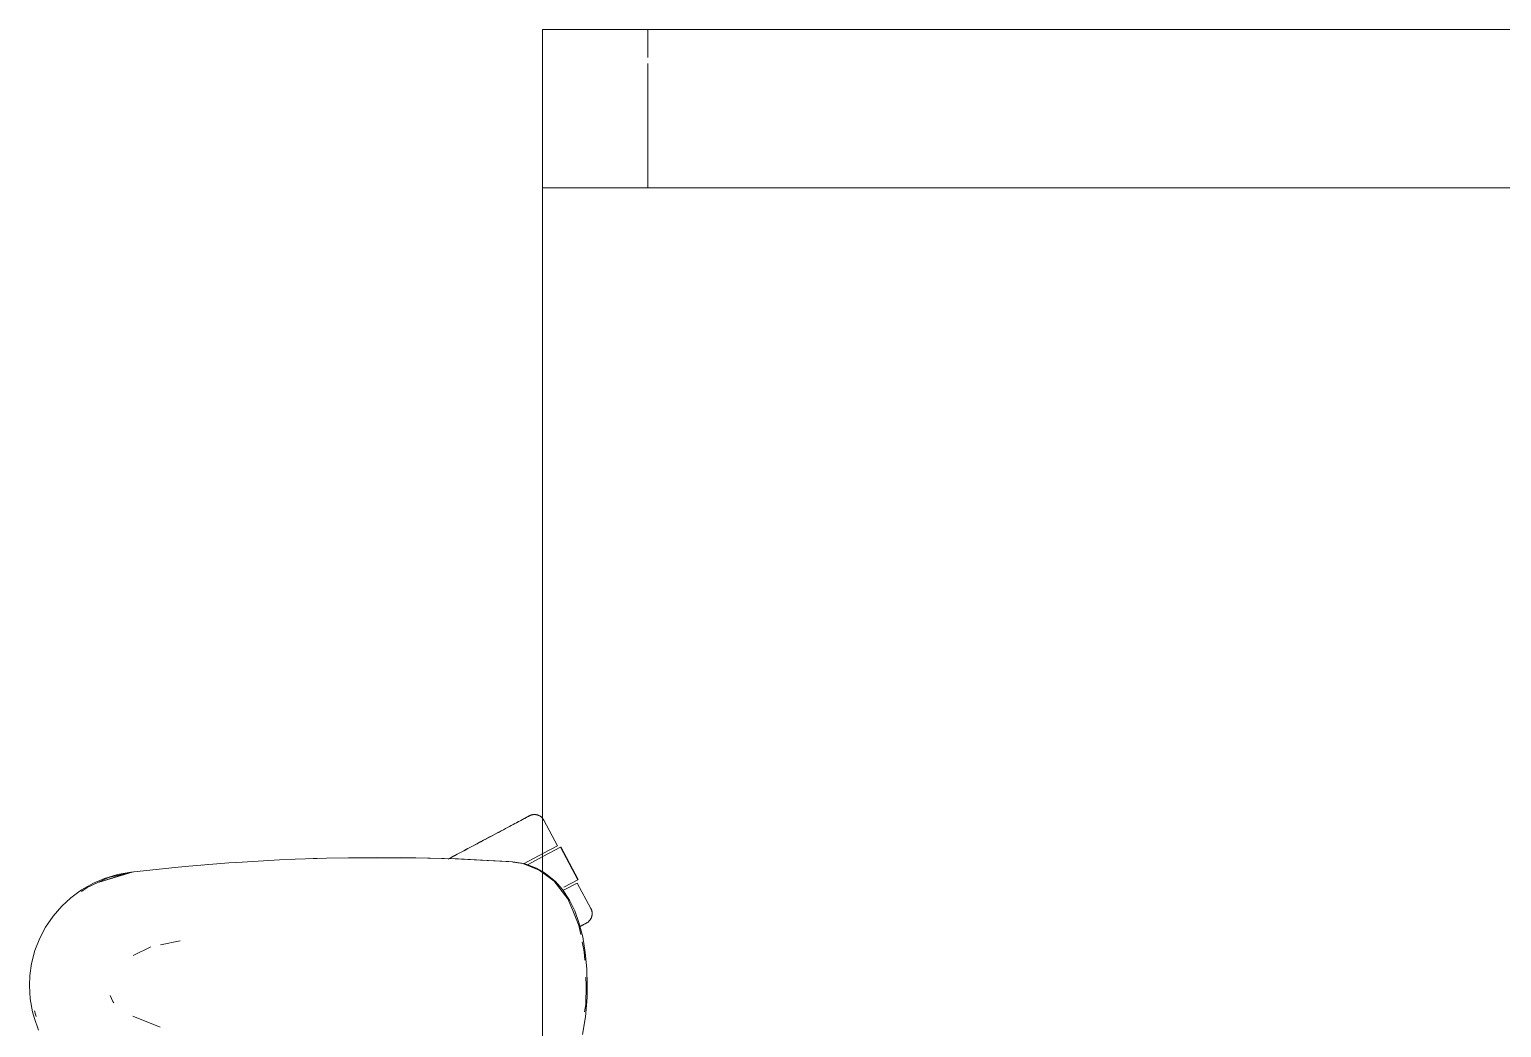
# Model space of a CAD drawing. Header units: millimetres. Extents: x 155927 to 317870, y -36033 to 97293.
# Drawn here: x 184124 to 184682, y 11808 to 12186 of the extents above; entities that cross this region are included whole.
import ezdxf

# ---------------------------------------------------------------- set-up
doc = ezdxf.new("R2010")
doc.units = ezdxf.units.MM
doc.header["$MEASUREMENT"] = 0
doc.layers.add('G-IMPT', color=8, linetype='CONTINUOUS', lineweight=9)
doc.layers.add('I-FURN', color=8, linetype='CONTINUOUS', lineweight=9)

msp = doc.modelspace()

# ---------------------------------------------------------------- linework, layer by layer
at = {"layer": 'G-IMPT'}
for p, q in [((184180.77, 11868.47), (184162.85, 11866.57)), ((184184.9, 11868.82), (184180.77, 11868.47)), ((184199.96, 11870.07), (184184.9, 11868.82)), ((184191.78, 11869.42), (184190.1, 11869.25)), ((184199.96, 11870.07), (184205.05, 11870.39)), ((184205.05, 11870.39), (184219.19, 11871.2)), ((184225.21, 11871.46), (184219.19, 11871.2)), ((184225.21, 11871.46), (184236.97, 11871.85)), ((184230.1, 11871.6), (184232.03, 11871.71)), ((184232.03, 11871.71), (184233.53, 11871.72)), ((184245.39, 11872.01), (184236.97, 11871.85)), ((184245.39, 11872.01), (184256.18, 11872.1)), ((184245.39, 11872.01), (184265.57, 11872.06)), ((184245.39, 11872.01), (184275.41, 11871.9)), ((184275.41, 11871.9), (184256.18, 11872.1)), ((184265.08, 11872.01), (184267.61, 11872.04)), ((184265.57, 11872.06), (184275.41, 11871.9)), ((184265.57, 11872.06), (184286.97, 11871.55)), ((184265.57, 11872.06), (184285.76, 11871.59)), ((184267.61, 11872.04), (184269.52, 11871.97)), ((184275.41, 11871.9), (184286.97, 11871.55)), ((184286.97, 11871.55), (184285.76, 11871.59)), ((184285.76, 11871.59), (184307.54, 11870.5)), ((184285.76, 11871.59), (184305.94, 11870.62)), ((184286.97, 11871.55), (184307.54, 11870.5)), ((184307.54, 11870.5), (184305.94, 11870.62)), ((184307.54, 11870.5), (184309.19, 11870.25)), ((184311.41, 11869.79), (184307.56, 11870.37)), ((184311.59, 11869.81), (184309.19, 11870.25)), ((184311.41, 11869.79), (184317.6, 11867.38)), ((184311.59, 11869.81), (184312.93, 11869.44)), ((184316.57, 11868.05), (184312.93, 11869.44)), ((184316.57, 11868.05), (184318.81, 11866.77)), ((184148.7, 11862.4), (184144.26, 11859.88)), ((184154.39, 11864.52), (184146.33, 11860.79)), ((184148.7, 11862.4), (184152.94, 11864.21)), ((184163.36, 11866.57), (184150.9, 11862.74)), ((184150.9, 11862.74), (184160.05, 11865.65)), ((184152.94, 11864.21), (184157.8, 11865.67)), ((184154.39, 11864.52), (184162.8, 11866.44)), ((184162.85, 11866.57), (184157.8, 11865.67)), ((184163.36, 11866.57), (184160.05, 11865.65)), ((184317.6, 11867.38), (184318.81, 11866.48)), ((184318.81, 11866.77), (184320.01, 11866.09)), ((184318.81, 11866.48), (184323.23, 11863.21)), ((184320.01, 11866.09), (184323.75, 11863.01)), ((184323.23, 11863.21), (184328.45, 11856.42)), ((184326.42, 11859.97), (184323.75, 11863.01)), ((184140.18, 11856.89), (184136.74, 11853.72)), ((184140.18, 11856.89), (184144.26, 11859.88)), ((184144.22, 11859.19), (184146.33, 11860.79)), ((184329.07, 11855.93), (184326.42, 11859.97)), ((184133.42, 11849.89), (184136.74, 11853.72)), ((184328.45, 11856.42), (184330.29, 11852.03)), ((184329.07, 11855.93), (184331.05, 11851.85)), ((184332.61, 11846.4), (184330.29, 11852.03)), ((184332.64, 11847.52), (184331.05, 11851.85)), ((184130.59, 11845.72), (184128.4, 11841.56)), ((184130.59, 11845.72), (184133.42, 11849.89)), ((184332.61, 11846.4), (184333.32, 11842.94)), ((184332.64, 11847.52), (184334.07, 11842.04)), ((184128.4, 11841.56), (184126.56, 11836.85)), ((184181.56, 11840.6), (184174.13, 11839.03)), ((184333.88, 11840.19), (184334.65, 11836.44)), ((184335.07, 11836.11), (184334.07, 11842.04)), ((184125.3, 11831.98), (184126.56, 11836.85)), ((184163.73, 11835), (184170.51, 11838.26)), ((184334.65, 11836.44), (184334.85, 11833.24)), ((184335.07, 11836.11), (184335.63, 11829.96)), ((184125.3, 11831.98), (184124.66, 11827.47)), ((184335.81, 11823.62), (184335.63, 11829.96)), ((184124.48, 11823.62), (184124.66, 11827.47)), ((184124.48, 11823.62), (184124.78, 11818.58)), ((184335.21, 11816.45), (184335.44, 11823.62)), ((184335.25, 11826.73), (184335.44, 11823.62)), ((184335.72, 11819.11), (184335.81, 11823.62)), ((184124.78, 11818.58), (184125.66, 11813.63)), ((184155.1, 11819.79), (184156.11, 11817.57)), ((184156.11, 11817.57), (184156.41, 11817.12)), ((184335.72, 11819.11), (184335.15, 11811.79)), ((184125.66, 11813.63), (184126.22, 11811.5)), ((184127.02, 11811.94), (184126.4, 11813.97)), ((184174.06, 11807.9), (184163.64, 11812.04)), ((184335.21, 11816.45), (184334.82, 11813.67)), ((184127.93, 11806.73), (184126.22, 11811.5)), ((184334.03, 11805.03), (184335.15, 11811.79))]:
    msp.add_line(p, q, dxfattribs=at)
at = {"layer": 'I-FURN'}
for p, q in [((185118.81, 12185.82), (184318.81, 12185.82)), ((184318.81, 12185.82), (184318.81, 10785.82)), ((184318.81, 10785.82), (184318.81, 12185.82)), ((184318.81, 12185.82), (185118.81, 12185.82)), ((184318.81, 12185.82), (184753.81, 12185.82)), ((184358.81, 12185.82), (184318.81, 12185.82)), ((184318.81, 12185.82), (184318.81, 12125.82)), ((184318.81, 12125.82), (184318.81, 12185.82)), ((185878.81, 12185.82), (184358.81, 12185.82)), ((184358.81, 12175.24), (184358.81, 12185.82)), ((184358.81, 12175.24), (184358.81, 12185.82)), ((184358.81, 12125.82), (184358.81, 12172.92)), ((184358.81, 12125.82), (184358.81, 12172.92)), ((184318.81, 12125.82), (184358.81, 12125.82)), ((184753.81, 12125.82), (184318.81, 12125.82)), ((184358.81, 12125.82), (185878.81, 12125.82)), ((184307.68, 11884.6), (184307.01, 11884.24)), ((184308.33, 11884.94), (184307.68, 11884.6)), ((184308.95, 11885.27), (184308.33, 11884.94)), ((184309.53, 11885.58), (184308.95, 11885.27)), ((184309.22, 11885.41), (184309.79, 11885.72)), ((184310.08, 11885.87), (184309.53, 11885.58)), ((184309.79, 11885.72), (184310.33, 11886)), ((184310.6, 11886.15), (184310.08, 11885.87)), ((184310.33, 11886), (184310.83, 11886.27)), ((184311.08, 11886.4), (184310.6, 11886.15)), ((184310.83, 11886.27), (184311.29, 11886.52)), ((184311.53, 11886.64), (184311.08, 11886.4)), ((184311.29, 11886.52), (184311.72, 11886.74)), ((184311.94, 11886.86), (184311.53, 11886.64)), ((184311.72, 11886.74), (184312.12, 11886.95)), ((184312.31, 11887.06), (184311.94, 11886.86)), ((184312.12, 11886.95), (184312.47, 11887.14)), ((184312.65, 11887.24), (184312.31, 11887.06)), ((184312.47, 11887.14), (184312.79, 11887.31)), ((184312.94, 11887.39), (184312.65, 11887.24)), ((184312.79, 11887.31), (184313.07, 11887.46)), ((184313.2, 11887.53), (184312.94, 11887.39)), ((184313.07, 11887.46), (184313.31, 11887.59)), ((184313.42, 11887.65), (184313.2, 11887.53)), ((184313.31, 11887.59), (184313.51, 11887.7)), ((184313.6, 11887.74), (184313.42, 11887.65)), ((184313.51, 11887.7), (184313.67, 11887.78)), ((184313.74, 11887.82), (184313.6, 11887.74)), ((184313.67, 11887.78), (184313.79, 11887.85)), ((184313.84, 11887.87), (184313.74, 11887.82)), ((184313.79, 11887.85), (184313.88, 11887.89)), ((184313.9, 11887.9), (184313.84, 11887.87)), ((184313.88, 11887.89), (184313.92, 11887.91)), ((184313.92, 11887.91), (184313.9, 11887.9)), ((184313.92, 11887.91), (184314.07, 11887.99)), ((184313.92, 11887.91), (184313.92, 11887.91)), ((184314.07, 11887.99), (184314.21, 11888.05)), ((184314.21, 11888.05), (184314.36, 11888.12)), ((184314.36, 11888.12), (184314.51, 11888.17)), ((184314.51, 11888.17), (184314.67, 11888.22)), ((184314.67, 11888.22), (184314.82, 11888.26)), ((184314.82, 11888.26), (184314.98, 11888.3)), ((184314.98, 11888.3), (184315.14, 11888.33)), ((184315.14, 11888.33), (184315.3, 11888.35)), ((184315.3, 11888.35), (184315.46, 11888.37)), ((184315.46, 11888.37), (184315.62, 11888.38)), ((184315.62, 11888.38), (184315.78, 11888.39)), ((184315.78, 11888.39), (184315.94, 11888.38)), ((184315.94, 11888.38), (184316.1, 11888.38)), ((184316.1, 11888.38), (184316.26, 11888.36)), ((184316.26, 11888.36), (184316.42, 11888.34)), ((184316.42, 11888.34), (184316.58, 11888.31)), ((184316.58, 11888.31), (184316.74, 11888.28)), ((184316.74, 11888.28), (184316.9, 11888.24)), ((184316.9, 11888.24), (184317.05, 11888.19)), ((184317.05, 11888.19), (184317.2, 11888.14)), ((184317.2, 11888.14), (184317.35, 11888.08)), ((184317.35, 11888.08), (184317.5, 11888.02)), ((184317.5, 11888.02), (184317.65, 11887.95)), ((184317.65, 11887.95), (184317.79, 11887.87)), ((184317.79, 11887.87), (184317.93, 11887.79)), ((184317.93, 11887.79), (184318.06, 11887.7)), ((184318.06, 11887.7), (184318.19, 11887.61)), ((184318.19, 11887.61), (184318.32, 11887.51)), ((184318.32, 11887.51), (184318.45, 11887.41)), ((184318.45, 11887.41), (184318.57, 11887.3)), ((184318.57, 11887.3), (184318.68, 11887.19)), ((184318.68, 11887.19), (184318.79, 11887.07)), ((184318.79, 11887.07), (184318.9, 11886.95)), ((184318.9, 11886.95), (184319, 11886.83)), ((184319, 11886.83), (184319.1, 11886.7)), ((184319.1, 11886.7), (184319.19, 11886.56)), ((184319.19, 11886.56), (184319.27, 11886.43)), ((184319.27, 11886.43), (184319.35, 11886.29)), ((184319.35, 11886.29), (184319.37, 11886.25)), ((184324.52, 11876.56), (184319.37, 11886.25)), ((184296.95, 11878.89), (184295.99, 11878.38)), ((184296.44, 11878.62), (184297.39, 11879.12)), ((184297.9, 11879.39), (184296.95, 11878.89)), ((184297.39, 11879.12), (184298.32, 11879.62)), ((184298.82, 11879.89), (184297.9, 11879.39)), ((184298.32, 11879.62), (184299.25, 11880.11)), ((184299.74, 11880.37), (184298.82, 11879.89)), ((184299.25, 11880.11), (184300.15, 11880.59)), ((184300.63, 11880.85), (184299.74, 11880.37)), ((184300.15, 11880.59), (184301.04, 11881.06)), ((184301.51, 11881.32), (184300.63, 11880.85)), ((184301.04, 11881.06), (184301.91, 11881.53)), ((184302.37, 11881.77), (184301.51, 11881.32)), ((184301.91, 11881.53), (184302.76, 11881.98)), ((184303.2, 11882.21), (184302.37, 11881.77)), ((184304.02, 11882.65), (184303.2, 11882.21)), ((184304.8, 11883.07), (184304.02, 11882.65)), ((184305.56, 11883.47), (184304.8, 11883.07)), ((184306.3, 11883.86), (184305.56, 11883.47)), ((184307.01, 11884.24), (184306.3, 11883.86)), ((184285.51, 11872.81), (184286.51, 11873.34)), ((184287.05, 11873.62), (184286.05, 11873.09)), ((184286.51, 11873.34), (184287.51, 11873.87)), ((184288.05, 11874.16), (184287.05, 11873.62)), ((184287.51, 11873.87), (184288.52, 11874.4)), ((184289.06, 11874.69), (184288.05, 11874.16)), ((184288.52, 11874.4), (184289.52, 11874.94)), ((184290.06, 11875.23), (184289.06, 11874.69)), ((184289.52, 11874.94), (184290.52, 11875.47)), ((184291.07, 11875.76), (184290.06, 11875.23)), ((184290.52, 11875.47), (184291.53, 11876.01)), ((184292.07, 11876.29), (184291.07, 11875.76)), ((184291.53, 11876.01), (184292.52, 11876.54)), ((184293.06, 11876.82), (184292.07, 11876.29)), ((184292.52, 11876.54), (184293.51, 11877.06)), ((184294.05, 11877.35), (184293.06, 11876.82)), ((184293.51, 11877.06), (184294.5, 11877.59)), ((184295.03, 11877.87), (184294.05, 11877.35)), ((184294.5, 11877.59), (184295.47, 11878.1)), ((184295.99, 11878.38), (184295.03, 11877.87)), ((184295.47, 11878.1), (184296.44, 11878.62)), ((184319.24, 11873.75), (184311.86, 11869.83)), ((184318.95, 11872.47), (184325.65, 11876.03)), ((184324.52, 11876.56), (184319.24, 11873.75)), ((184325.65, 11876.03), (184332.22, 11863.67)), ((184332.39, 11863.76), (184325.82, 11876.12)), ((184284.06, 11872.04), (184283.08, 11871.51)), ((184283.53, 11871.75), (184284.51, 11872.28)), ((184285.05, 11872.56), (184284.06, 11872.04)), ((184284.51, 11872.28), (184285.51, 11872.81)), ((184286.05, 11873.09), (184285.05, 11872.56)), ((184313.14, 11869.38), (184318.95, 11872.47)), ((184332.04, 11862.44), (184326.84, 11859.68)), ((184332.22, 11863.67), (184326.93, 11860.85)), ((184337.19, 11852.75), (184332.04, 11862.44)), ((184337.19, 11852.75), (184337.26, 11852.61)), ((184337.26, 11852.61), (184337.33, 11852.46)), ((184337.33, 11852.46), (184337.39, 11852.31)), ((184337.39, 11852.31), (184337.44, 11852.16)), ((184337.44, 11852.16), (184337.49, 11852.01)), ((184337.49, 11852.01), (184337.53, 11851.85)), ((184337.53, 11851.85), (184337.57, 11851.69)), ((184337.57, 11851.69), (184337.6, 11851.53)), ((184337.6, 11851.53), (184337.62, 11851.37)), ((184337.62, 11851.37), (184337.64, 11851.21)), ((184337.64, 11851.21), (184337.65, 11851.05)), ((184337.65, 11851.05), (184337.66, 11850.89)), ((184337.66, 11850.89), (184337.66, 11850.73)), ((184332.89, 11845.9), (184333.32, 11846.13)), ((184333.54, 11846.24), (184333.13, 11846.03)), ((184333.32, 11846.13), (184333.71, 11846.34)), ((184333.91, 11846.44), (184333.54, 11846.24)), ((184333.71, 11846.34), (184334.07, 11846.53)), ((184334.24, 11846.62), (184333.91, 11846.44)), ((184334.07, 11846.53), (184334.38, 11846.7)), ((184334.54, 11846.78), (184334.24, 11846.62)), ((184334.38, 11846.7), (184334.66, 11846.84)), ((184334.8, 11846.92), (184334.54, 11846.78)), ((184334.66, 11846.84), (184334.9, 11846.97)), ((184335.02, 11847.03), (184334.8, 11846.92)), ((184334.9, 11846.97), (184335.11, 11847.08)), ((184335.2, 11847.13), (184335.02, 11847.03)), ((184335.11, 11847.08), (184335.27, 11847.17)), ((184335.34, 11847.2), (184335.2, 11847.13)), ((184335.27, 11847.17), (184335.39, 11847.23)), ((184335.44, 11847.26), (184335.34, 11847.2)), ((184335.39, 11847.23), (184335.47, 11847.27)), ((184335.5, 11847.29), (184335.44, 11847.26)), ((184335.47, 11847.27), (184335.51, 11847.3)), ((184335.52, 11847.3), (184335.5, 11847.29)), ((184335.51, 11847.3), (184335.52, 11847.3)), ((184335.56, 11847.32), (184335.52, 11847.3)), ((184335.7, 11847.4), (184335.56, 11847.32)), ((184335.83, 11847.49), (184335.7, 11847.4)), ((184335.97, 11847.58), (184335.83, 11847.49)), ((184336.1, 11847.67), (184335.97, 11847.58)), ((184336.22, 11847.77), (184336.1, 11847.67)), ((184336.34, 11847.88), (184336.22, 11847.77)), ((184336.46, 11847.99), (184336.34, 11847.88)), ((184336.57, 11848.11), (184336.46, 11847.99)), ((184336.68, 11848.23), (184336.57, 11848.11)), ((184336.78, 11848.35), (184336.68, 11848.23)), ((184336.88, 11848.48), (184336.78, 11848.35)), ((184336.97, 11848.61), (184336.88, 11848.48)), ((184337.06, 11848.75), (184336.97, 11848.61)), ((184337.14, 11848.89), (184337.06, 11848.75)), ((184337.22, 11849.03), (184337.14, 11848.89)), ((184337.29, 11849.17), (184337.22, 11849.03)), ((184337.35, 11849.32), (184337.29, 11849.17)), ((184337.41, 11849.47), (184337.35, 11849.32)), ((184337.46, 11849.62), (184337.41, 11849.47)), ((184337.51, 11849.78), (184337.46, 11849.62)), ((184337.55, 11849.93), (184337.51, 11849.78)), ((184337.58, 11850.09), (184337.55, 11849.93)), ((184337.61, 11850.25), (184337.58, 11850.09)), ((184337.63, 11850.41), (184337.61, 11850.25)), ((184337.65, 11850.57), (184337.63, 11850.41)), ((184337.66, 11850.73), (184337.65, 11850.57))]:
    msp.add_line(p, q, dxfattribs=at)

doc.saveas('drawing.dxf')
